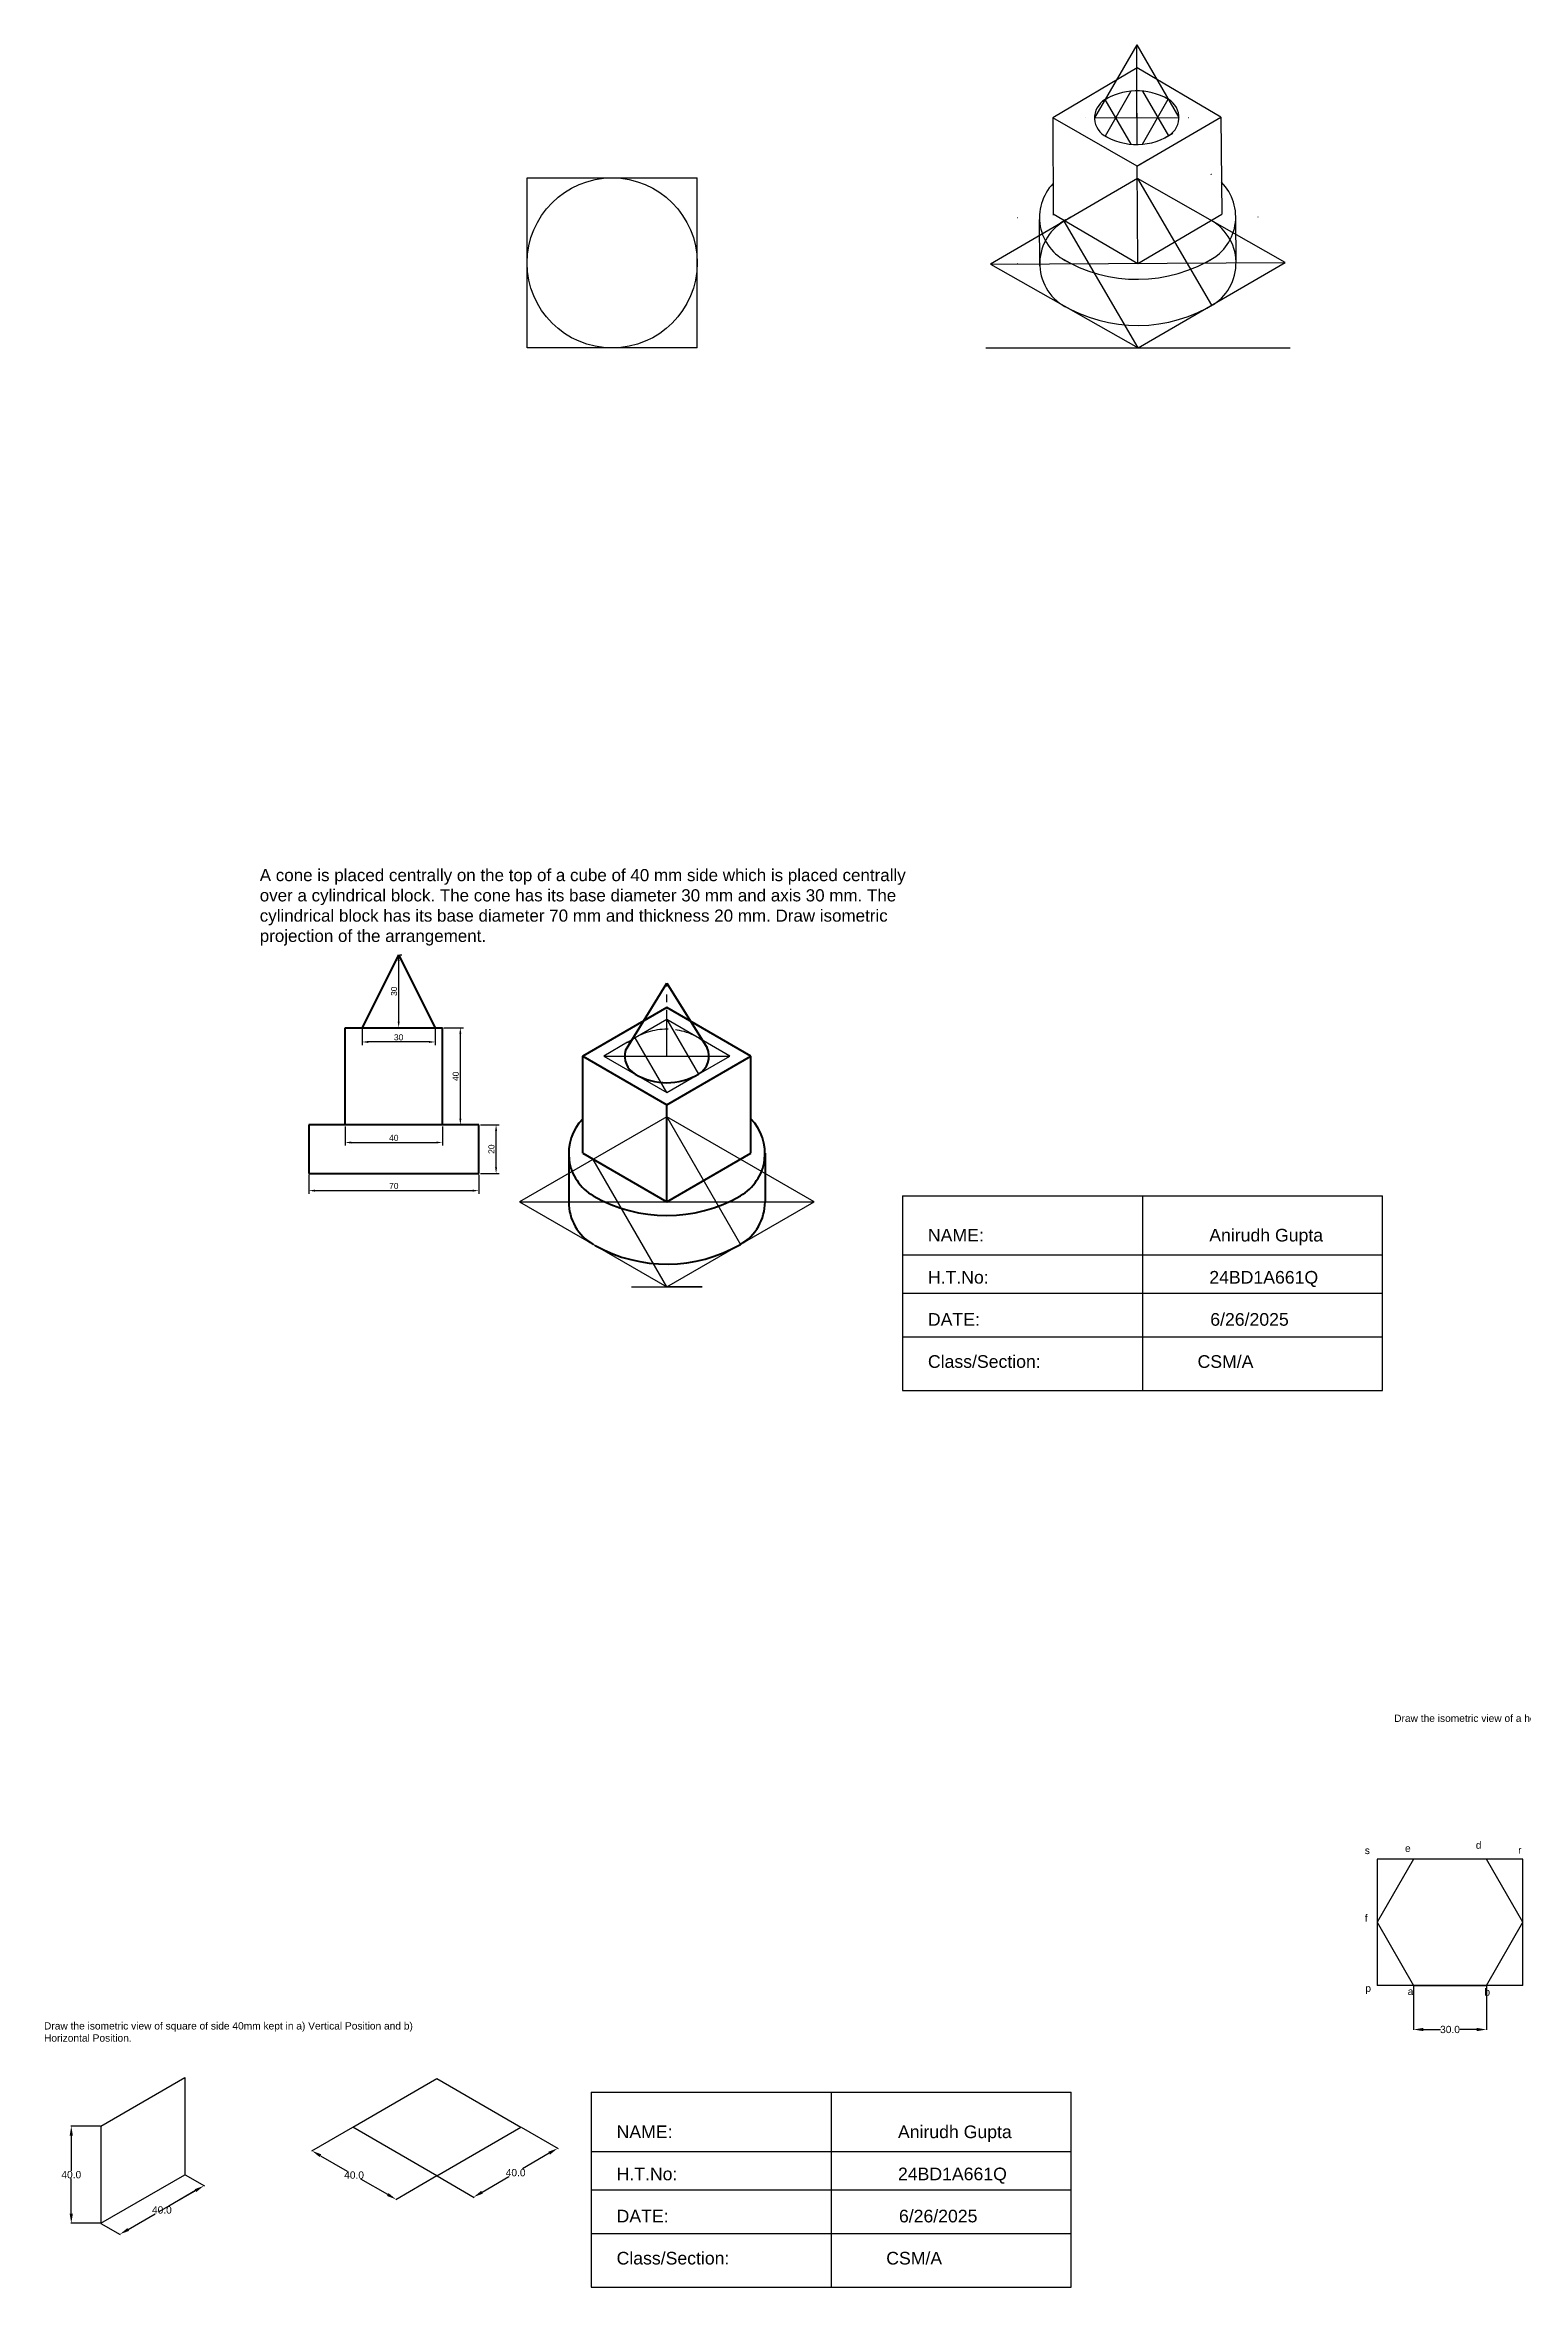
# Model space of a CAD drawing. Header units: millimetres. Extents: x 49 to 4311, y 158 to 1129.
# Drawn here: x 49 to 658, y 206 to 1129 of the extents above; entities that cross this region are included whole.
import ezdxf
from ezdxf import colors
from ezdxf.entities.mleader import LeaderData, LeaderLine
from ezdxf.math import Vec2, Vec3

# ---------------------------------------------------------------- set-up
doc = ezdxf.new("R2010")
doc.units = ezdxf.units.MM
doc.header["$MEASUREMENT"] = 0
doc.header["$PDMODE"] = 34
doc.linetypes.add('ACAD_ISO02W100', pattern=[15, 12, -3])
doc.linetypes.add('CENTER2', pattern=[28.575, 19.05, -3.175, 3.175, -3.175])
doc.styles.get("Standard").update_dxf_attribs({"font": 'arial.ttf'})
doc.dimstyles.new('ISO-25', dxfattribs={"dimtxt": 2.5, "dimasz": 2.5, "dimexe": 1.25, "dimexo": 0.625, "dimtad": 1, "dimtxsty": 'Standard', "dimcen": 2.5, "dimadec": 0, "dimazin": 0, "dimtfac": 1, "dimtmove": 0, "dimatfit": 3, "dimfxl": 1, "dimarcsym": 0})
doc.dimstyles.get("Standard").update_dxf_attribs({"dimtxt": 3, "dimasz": 4, "dimexe": 0.18, "dimexo": 0.0625, "dimgap": 0.09, "dimtad": 0, "dimtih": 1, "dimtoh": 1, "dimdec": 1, "dimzin": 0, "dimdsep": 46, "dimtxsty": 'Standard', "dimcen": 0.09, "dimclrd": 6, "dimclre": 3, "dimadec": 0, "dimazin": 0, "dimtfac": 1, "dimtdec": 1, "dimtofl": 0, "dimtmove": 0, "dimatfit": 3, "dimfxl": 1, "dimtolj": 1, "dimtzin": 0, "dimarcsym": 1})

# ---------------------------------------------------------------- blocks, each defined once
blk = doc.blocks.new('*D4')
at = {"color": 3, "lineweight": -2, "transparency": 16777216}
for p, q in [((107.12, 252.35), (115.08, 247.75)), ((72.48, 232.35), (80.44, 227.75))]:
    blk.add_line(p, q, dxfattribs=at)
at = {"color": 6, "lineweight": -2, "transparency": 16777216}
for p, q in [((111.44, 245.86), (100.39, 239.48)), ((83.72, 229.86), (94.77, 236.23))]:
    blk.add_line(p, q, dxfattribs=at)
at = {"color": 6, "transparency": 16777216}
for points in [[(111.1, 246.43), (111.77, 245.28), (114.9, 247.86)], [(83.39, 230.43), (84.06, 229.28), (80.26, 227.86)]]:
    blk.add_solid(points, dxfattribs=at)
at = {"layer": 'Defpoints', "color": 0, "transparency": 16777216}
for p in [(107.05, 252.39), (114.9, 247.86), (72.41, 232.39)]:
    blk.add_point(p, dxfattribs=at)
at = {"color": 0, "transparency": 16777216, "insert": (97.58, 237.86), "char_height": 3, "attachment_point": 5}
blk.add_mtext('\\A1;40.0', dxfattribs=at)
blk = doc.blocks.new('*D5')
at = {"color": 3, "lineweight": -2, "transparency": 16777216}
for p, q in [((72.35, 272.39), (60.1, 272.39)), ((72.35, 232.39), (60.1, 232.39))]:
    blk.add_line(p, q, dxfattribs=at)
at = {"color": 6, "lineweight": -2, "transparency": 16777216}
for p, q in [((60.28, 268.39), (60.28, 254.01)), ((60.28, 236.39), (60.28, 250.76))]:
    blk.add_line(p, q, dxfattribs=at)
at = {"color": 6, "transparency": 16777216}
for points in [[(59.61, 268.39), (60.94, 268.39), (60.28, 272.39)], [(59.61, 236.39), (60.94, 236.39), (60.28, 232.39)]]:
    blk.add_solid(points, dxfattribs=at)
at = {"layer": 'Defpoints', "color": 0, "transparency": 16777216}
for p in [(72.41, 272.39), (60.28, 232.39), (72.41, 232.39)]:
    blk.add_point(p, dxfattribs=at)
at = {"color": 0, "transparency": 16777216, "insert": (60.28, 252.39), "char_height": 3, "attachment_point": 5}
blk.add_mtext('\\A1;40.0', dxfattribs=at)
blk = doc.blocks.new('*D6')
at = {"color": 3, "lineweight": -2, "transparency": 16777216}
for p, q in [((176.09, 271.87), (159.2, 262.11)), ((210.74, 251.87), (193.84, 242.11))]:
    blk.add_line(p, q, dxfattribs=at)
at = {"color": 6, "lineweight": -2, "transparency": 16777216}
for p, q in [((162.85, 260.22), (173.89, 253.84)), ((190.56, 244.22), (179.51, 250.6))]:
    blk.add_line(p, q, dxfattribs=at)
at = {"color": 6, "transparency": 16777216}
for points in [[(163.18, 260.79), (162.51, 259.64), (159.38, 262.22)], [(190.89, 244.79), (190.23, 243.64), (194.02, 242.22)]]:
    blk.add_solid(points, dxfattribs=at)
at = {"layer": 'Defpoints', "color": 0, "transparency": 16777216}
for p in [(176.16, 271.9), (210.8, 251.9), (194.02, 242.22)]:
    blk.add_point(p, dxfattribs=at)
at = {"color": 0, "transparency": 16777216, "insert": (176.7, 252.22), "char_height": 3, "attachment_point": 5}
blk.add_mtext('\\A1;40.0', dxfattribs=at)
blk = doc.blocks.new('*D7')
at = {"color": 3, "lineweight": -2, "transparency": 16777216}
for p, q in [((245.45, 271.95), (260.69, 263.15)), ((210.86, 251.87), (226.1, 243.07))]:
    blk.add_line(p, q, dxfattribs=at)
at = {"color": 6, "lineweight": -2, "transparency": 16777216}
for p, q in [((257.05, 261.25), (246.01, 254.84)), ((229.38, 245.18), (240.42, 251.59))]:
    blk.add_line(p, q, dxfattribs=at)
at = {"color": 6, "transparency": 16777216}
for points in [[(256.72, 261.83), (257.38, 260.67), (260.51, 263.26)], [(229.04, 245.76), (229.71, 244.6), (225.92, 243.17)]]:
    blk.add_solid(points, dxfattribs=at)
at = {"layer": 'Defpoints', "color": 0, "transparency": 16777216}
for p in [(245.39, 271.99), (260.51, 263.26), (210.8, 251.9)]:
    blk.add_point(p, dxfattribs=at)
at = {"color": 0, "transparency": 16777216, "insert": (243.21, 253.22), "char_height": 3, "attachment_point": 5}
blk.add_mtext('\\A1;40.0', dxfattribs=at)
blk = doc.blocks.new('*D8')
at = {"color": 3, "lineweight": -2, "transparency": 16777216}
for p, q in [((612.87, 330.23), (612.87, 311.96)), ((642.87, 330.23), (642.87, 311.96))]:
    blk.add_line(p, q, dxfattribs=at)
at = {"color": 6, "lineweight": -2, "transparency": 16777216}
for p, q in [((616.87, 312.14), (623.89, 312.14)), ((638.87, 312.14), (631.85, 312.14))]:
    blk.add_line(p, q, dxfattribs=at)
at = {"color": 6, "transparency": 16777216}
for points in [[(616.87, 312.81), (616.87, 311.48), (612.87, 312.14)], [(638.87, 312.81), (638.87, 311.48), (642.87, 312.14)]]:
    blk.add_solid(points, dxfattribs=at)
at = {"layer": 'Defpoints', "color": 0, "transparency": 16777216}
for p in [(612.87, 330.29), (642.87, 330.29), (642.87, 312.14)]:
    blk.add_point(p, dxfattribs=at)
at = {"color": 0, "transparency": 16777216, "insert": (627.87, 312.14), "char_height": 3, "attachment_point": 5}
blk.add_mtext('\\A1;30.0', dxfattribs=at)
blk = doc.blocks.new('*D24')
at = {"color": 0, "lineweight": -2, "transparency": 16777216}
for p, q in [((180.05, 723.85), (180.05, 717.35)), ((210.05, 723.85), (210.05, 717.35)), ((207.55, 718.6), (182.55, 718.6))]:
    blk.add_line(p, q, dxfattribs=at)
at = {"color": 0, "transparency": 16777216}
for points in [[(182.55, 719.02), (182.55, 718.19), (180.05, 718.6)], [(207.55, 719.02), (207.55, 718.19), (210.05, 718.6)]]:
    blk.add_solid(points, dxfattribs=at)
at = {"layer": 'Defpoints', "color": 0, "transparency": 16777216}
for p in [(180.05, 724.48), (210.05, 724.48), (180.05, 718.6)]:
    blk.add_point(p, dxfattribs=at)
at = {"color": 0, "transparency": 16777216, "insert": (195.05, 720.5), "char_height": 2.5, "attachment_point": 5}
blk.add_mtext('30', dxfattribs=at)
blk = doc.blocks.new('*D25')
at = {"color": 0, "lineweight": -2, "transparency": 16777216}
for p, q in [((173.05, 683.85), (173.05, 675.97)), ((213.05, 683.85), (213.05, 675.97)), ((175.55, 677.22), (210.55, 677.22))]:
    blk.add_line(p, q, dxfattribs=at)
at = {"color": 0, "transparency": 16777216}
for points in [[(175.55, 677.64), (175.55, 676.8), (173.05, 677.22)], [(210.55, 677.64), (210.55, 676.8), (213.05, 677.22)]]:
    blk.add_solid(points, dxfattribs=at)
at = {"layer": 'Defpoints', "color": 0, "transparency": 16777216}
for p in [(173.05, 684.48), (213.05, 684.48), (213.05, 677.22)]:
    blk.add_point(p, dxfattribs=at)
at = {"color": 0, "transparency": 16777216, "insert": (193.05, 679.12), "char_height": 2.5, "attachment_point": 5}
blk.add_mtext('40', dxfattribs=at)
blk = doc.blocks.new('*D26')
at = {"color": 0, "lineweight": -2, "transparency": 16777216}
for p, q in [((158.05, 663.85), (158.05, 656.16)), ((160.55, 657.41), (225.55, 657.41)), ((228.05, 663.85), (228.05, 656.16))]:
    blk.add_line(p, q, dxfattribs=at)
at = {"color": 0, "transparency": 16777216}
for points in [[(160.55, 657.83), (160.55, 656.99), (158.05, 657.41)], [(225.55, 657.83), (225.55, 656.99), (228.05, 657.41)]]:
    blk.add_solid(points, dxfattribs=at)
at = {"layer": 'Defpoints', "color": 0, "transparency": 16777216}
for p in [(158.05, 664.48), (228.05, 664.48), (228.05, 657.41)]:
    blk.add_point(p, dxfattribs=at)
at = {"color": 0, "transparency": 16777216, "insert": (193.05, 659.31), "char_height": 2.5, "attachment_point": 5}
blk.add_mtext('70', dxfattribs=at)
blk = doc.blocks.new('*D27')
at = {"color": 0, "lineweight": -2, "transparency": 16777216}
for p, q in [((228.68, 684.48), (236.41, 684.48)), ((235.16, 666.98), (235.16, 681.98)), ((228.68, 664.48), (236.41, 664.48))]:
    blk.add_line(p, q, dxfattribs=at)
at = {"color": 0, "transparency": 16777216}
for points in [[(234.75, 681.98), (235.58, 681.98), (235.16, 684.48)], [(234.75, 666.98), (235.58, 666.98), (235.16, 664.48)]]:
    blk.add_solid(points, dxfattribs=at)
at = {"layer": 'Defpoints', "color": 0, "transparency": 16777216}
for p in [(228.05, 684.48), (235.16, 684.48), (228.05, 664.48)]:
    blk.add_point(p, dxfattribs=at)
at = {"color": 0, "transparency": 16777216, "insert": (233.26, 674.48), "char_height": 2.5, "attachment_point": 5, "rotation": 90}
blk.add_mtext('20', dxfattribs=at)
blk = doc.blocks.new('*D28')
at = {"color": 0, "lineweight": -2, "transparency": 16777216}
for p, q in [((213.68, 724.48), (221.7, 724.48)), ((220.45, 686.98), (220.45, 721.98)), ((213.68, 684.48), (221.7, 684.48))]:
    blk.add_line(p, q, dxfattribs=at)
at = {"color": 0, "transparency": 16777216}
for points in [[(220.03, 721.98), (220.87, 721.98), (220.45, 724.48)], [(220.03, 686.98), (220.87, 686.98), (220.45, 684.48)]]:
    blk.add_solid(points, dxfattribs=at)
at = {"layer": 'Defpoints', "color": 0, "transparency": 16777216}
for p in [(213.05, 724.48), (220.45, 724.48), (213.05, 684.48)]:
    blk.add_point(p, dxfattribs=at)
at = {"color": 0, "transparency": 16777216, "insert": (218.55, 704.48), "char_height": 2.5, "attachment_point": 5, "rotation": 90}
blk.add_mtext('40', dxfattribs=at)
blk = doc.blocks.new('*D29')
at = {"color": 0, "lineweight": -2, "transparency": 16777216}
for p, q in [((195.05, 751.98), (195.05, 726.98)), ((195.68, 754.48), (196.3, 754.48)), ((195.68, 724.48), (196.3, 724.48))]:
    blk.add_line(p, q, dxfattribs=at)
at = {"color": 0, "transparency": 16777216}
for points in [[(194.64, 751.98), (195.47, 751.98), (195.05, 754.48)], [(194.64, 726.98), (195.47, 726.98), (195.05, 724.48)]]:
    blk.add_solid(points, dxfattribs=at)
at = {"layer": 'Defpoints', "color": 0, "transparency": 16777216}
for p in [(195.05, 754.48), (195.05, 724.48), (195.05, 724.48)]:
    blk.add_point(p, dxfattribs=at)
at = {"color": 0, "transparency": 16777216, "insert": (193.15, 739.48), "char_height": 2.5, "attachment_point": 5, "rotation": 90}
blk.add_mtext('30', dxfattribs=at)

msp = doc.modelspace()

# ---------------------------------------------------------------- linework, layer by layer
for p, q in [((498.875, 1128.998), (481.542, 1098.917)), ((498.875, 1098.998), (498.875, 1128.998)), ((498.875, 1128.998), (516.262, 1099.08)), ((499.029, 1119.477), (464.314, 1098.95)), ((533.531, 1099.239), (499.029, 1119.477)), ((496.505, 1109.914), (485.898, 1091.476)), ((498.87, 1114.024), (498.936, 1087.983)), ((498.87, 1114.024), (498.875, 1114.015)), ((498.875, 1114.021), (498.87, 1114.024)), ((501.255, 1109.926), (511.923, 1091.599)), ((499.021, 1079.065), (464.314, 1098.95)), ((464.314, 1098.95), (464.512, 1058.95)), ((481.542, 1098.917), (516.262, 1099.08)), ((484.774, 1105.818), (487.036, 1107.135)), ((496.603, 1088.081), (485.86, 1106.45)), ((498.975, 1079.091), (533.531, 1099.239)), ((501.255, 1088.092), (511.885, 1106.573)), ((511.92, 1106.553), (511.766, 1106.641)), ((520.108, 1099.098), (520.209, 1099.099)), ((533.531, 1099.239), (533.895, 1059.267)), ((487.105, 1090.791), (484.969, 1092.002)), ((509.974, 1090.469), (513.788, 1092.68)), ((498.975, 1079.091), (503.295, 1081.61)), ((247.939, 1074.254), (317.939, 1074.254)), ((247.939, 1004.254), (247.939, 1074.254)), ((317.939, 1004.254), (317.939, 1074.254)), ((499.202, 1074.027), (438.726, 1038.776)), ((499.24, 1079.243), (498.975, 1079.091)), ((499.37, 1039.067), (499.021, 1079.065)), ((560.014, 1039.357), (499.202, 1074.027)), ((499.202, 1074.027), (529.732, 1021.807)), ((458.983, 1038.076), (458.872, 1057.086)), ((464.509, 1059.398), (499.37, 1039.067)), ((499.45, 1004.257), (468.964, 1056.401)), ((499.37, 1039.067), (533.895, 1059.267)), ((529.608, 1056.692), (529.608, 1056.692)), ((539.776, 1039.164), (539.665, 1058.174)), ((438.726, 1038.776), (560.014, 1039.357)), ((438.726, 1038.776), (499.45, 1004.257)), ((479.126, 1039.02), (479.097, 1038.97)), ((499.45, 1004.257), (560.014, 1039.357)), ((519.526, 1039.163), (519.555, 1039.214)), ((317.939, 1004.254), (247.939, 1004.254)), ((436.79, 1004.257), (562.11, 1004.257)), ((210.052, 724.475), (180.052, 724.475)), ((213.052, 724.475), (210.052, 724.475)), ((213.052, 724.475), (213.052, 684.475)), ((289.281, 718.456), (292.465, 720.294)), ((305.455, 727.794), (292.465, 720.294)), ((305.455, 697.794), (292.465, 720.294)), ((331.436, 712.794), (305.455, 727.794)), ((305.455, 727.794), (318.445, 705.294)), ((289.281, 718.456), (279.474, 712.794)), ((279.474, 712.794), (305.455, 697.794)), ((279.474, 712.794), (331.436, 712.794)), ((318.445, 705.294), (331.436, 712.794)), ((305.455, 697.794), (318.445, 705.294)), ((158.052, 684.475), (173.052, 684.475)), ((305.455, 687.794), (244.833, 652.794)), ((366.077, 652.794), (305.455, 687.794)), ((305.455, 687.794), (335.766, 635.294)), ((305.455, 617.794), (275.144, 670.294)), ((305.455, 652.794), (305.455, 672.794)), ((402.406, 655.337), (402.406, 575.149)), ((402.406, 655.337), (600.074, 655.337)), ((501.24, 655.337), (501.24, 575.149)), ((600.074, 575.149), (600.074, 655.337)), ((244.833, 652.794), (305.455, 617.794)), ((244.833, 652.794), (366.077, 652.794)), ((305.455, 617.794), (366.077, 652.794)), ((402.406, 630.981), (600.074, 630.981)), ((290.935, 617.794), (319.975, 617.794)), ((319.975, 617.794), (305.455, 617.794)), ((402.406, 615.243), (600.074, 615.243)), ((402.406, 597.257), (600.074, 597.257)), ((402.406, 575.149), (600.074, 575.149)), ((597.87, 382.254), (597.87, 330.292)), ((657.87, 382.254), (597.87, 382.254)), ((657.87, 330.292), (657.87, 382.254)), ((657.87, 330.292), (597.87, 330.292)), ((72.413, 272.386), (107.054, 292.386)), ((107.054, 292.386), (107.054, 252.386)), ((176.157, 271.902), (210.748, 291.988)), ((210.748, 291.988), (245.389, 271.988)), ((274.245, 286.292), (274.245, 206.104)), ((274.245, 286.292), (471.913, 286.292)), ((373.079, 286.292), (373.079, 206.104)), ((471.913, 206.104), (471.913, 286.292)), ((72.413, 272.386), (72.413, 232.386)), ((210.798, 251.902), (176.157, 271.902)), ((210.798, 251.902), (245.389, 271.988)), ((274.245, 261.936), (471.913, 261.936)), ((72.413, 232.386), (107.054, 252.386)), ((274.245, 246.198), (471.913, 246.198)), ((274.245, 228.212), (471.913, 228.212)), ((274.245, 206.104), (471.913, 206.104))]:
    msp.add_line(p, q)
at = {"lineweight": 50}
for p, q in [((195.052, 754.475), (180.052, 724.475)), ((195.052, 754.475), (210.052, 724.475)), ((173.052, 684.475), (173.052, 724.475)), ((173.052, 724.475), (213.052, 724.475)), ((213.052, 684.475), (213.052, 724.475)), ((158.052, 684.475), (158.052, 664.475)), ((228.052, 684.475), (158.052, 684.475)), ((228.052, 664.475), (228.052, 684.475)), ((158.052, 664.475), (228.052, 664.475))]:
    msp.add_line(p, q, dxfattribs=at)
at = {"lineweight": 60}
for p, q in [((288.445, 715.09), (305.455, 742.794)), ((305.455, 742.794), (322.069, 716.221))]:
    msp.add_line(p, q, dxfattribs=at)
at = {"linetype": 'CENTER2'}
msp.add_line((305.455, 712.794), (305.455, 742.794), dxfattribs=at)
at = {"lineweight": 70}
for p, q in [((270.814, 672.794), (270.814, 712.794)), ((340.096, 672.794), (340.096, 712.794)), ((305.455, 652.794), (305.455, 692.794)), ((265.041, 672.794), (265.041, 652.794)), ((270.814, 672.794), (305.455, 652.794)), ((305.455, 652.794), (340.096, 672.794)), ((345.87, 672.794), (345.87, 652.794))]:
    msp.add_line(p, q, dxfattribs=at)
msp.add_lwpolyline([(340.096, 712.794), (305.455, 732.794), (270.814, 712.794), (305.455, 692.794)], close=True, dxfattribs=at)
for points in [[(270.814, 686.936, 0.4899778), (275.144, 655.294, 0.2680811), (335.77, 655.287)], [(335.766, 655.294, 0.4899778), (340.096, 686.936, 0.4899778)]]:
    msp.add_lwpolyline(points, format="xyb", dxfattribs=at)
msp.add_lwpolyline([(612.87, 330.292), (642.87, 330.292), (657.87, 356.273), (642.87, 382.254), (612.87, 382.254), (597.87, 356.273)], close=True)
msp.add_circle((282.939, 1039.254), 35)
for centre, radius, start, end in [((498.945, 1084.076), 25.952, 59.97816, 123.098128), ((498.945, 1084.076), 25.952, 145.11585, 145.17149), ((498.869, 1114.023), 26.04, 215.451993, 215.507501), ((490.202, 1098.957), 8.66, 120.092624, 245.101698), ((507.592, 1099.039), 8.671, 293.285026, 60.320925), ((498.869, 1114.023), 26.04, 324.839774, 325.03246), ((498.869, 1114.023), 26.04, 237.739245, 304.954719), ((479.044, 1057.98), 20.192, 136.293857, 244.836439), ((519.473, 1058.174), 20.192, 294.780532, 44.90505), ((499.339, 1023.267), 60.489, 59.854078, 60.193152), ((519.473, 1058.174), 20.192, 59.515727, 60.531504), ((499.487, 1023.165), 60.489, 145.027472, 145.141553), ((499.239, 1092.935), 60.533, 215.438698, 215.552741), ((479.155, 1038.97), 20.192, 120.237121, 244.836439), ((499.45, 1004.257), 60.489, 117.176527, 123.297715), ((519.584, 1039.164), 20.192, 294.780532, 60.531504), ((499.45, 1004.257), 60.489, 59.854078, 60.312246), ((499.487, 1023.165), 60.489, 35.380027, 35.407814), ((499.239, 1092.935), 60.533, 324.968801, 324.996626), ((499.45, 1004.257), 60.489, 145.027472, 145.141553), ((499.202, 1074.027), 60.533, 215.438698, 215.552741), ((499.091, 1093.036), 60.533, 238.704617, 302.272988), ((499.45, 1004.257), 60.489, 35.380027, 35.407814), ((499.202, 1074.027), 60.533, 324.968801, 324.996626), ((499.202, 1074.027), 60.533, 238.704617, 302.272988), ((314.115, 712.794), 8.66, 23.311477, 60)]:
    msp.add_arc(centre, radius, start, end)
at = {"linetype": 'ACAD_ISO02W100'}
msp.add_arc((305.455, 697.794), 26.054, 55.717197, 128.054522, dxfattribs=at)
at = {"lineweight": 60}
for centre, radius, start, end in [((296.795, 712.794), 8.66, 164.623535, 240), ((314.115, 712.794), 8.66, 300, 23.311477), ((305.455, 727.794), 25.981, 240, 300)]:
    msp.add_arc(centre, radius, start, end, dxfattribs=at)
at = {"lineweight": 70}
for centre, radius, start, end in [((285.248, 652.794), 20.207, 180, 240), ((325.662, 652.794), 20.207, 300, 0), ((305.455, 687.794), 60.63, 240.938146, 300)]:
    msp.add_arc(centre, radius, start, end, dxfattribs=at)

# ---------------------------------------------------------------- texts
for s, p in [('d', (638.492, 386.542)), ('s', (592.793, 384.337)), ('e', (609.35, 385.219)), ('r', (655.933, 384.557)), ('f', (592.793, 356.542)), ('p', (593.013, 327.645)), ('a', (610.454, 326.322)), ('b', (642.025, 326.101))]:
    msp.add_text(s, height=3).set_placement(p)
at = {"attachment_point": 1}
for s, width, gutter_width, insert, char_height in [('A cone is placed centrally on the top of a cube of 40 mm side which is placed centrally \\Pover a cylindrical block. The cone has its base diameter 30 mm and axis 30 mm. The cylindrical block has its base diameter 70 mm and thickness 20 mm. Draw isometric projection of the arrangement.', 283.71639, 15, (137.867, 789.786), 5), ('NAME:                                              Anirudh Gupta\\P\\PH.T.No:                                             24BD1A661Q\\P\\PDATE:                                               6/26/2025\\P\\PClass/Section:                                CSM/A', 175.89946, 12.5, (412.935, 641.684), 5.2), ('Draw the isometric view of a hexagon of side 30mm whose surface is parallel to HP and side is parallel to V.P', 381.22339, 15, (604.884, 441.748), 3), ('Draw the isometric view of square of side 40mm kept in a) Vertical Position and b) Horizontal Position.', 170.2562, 1, (49.049, 315.149), 3), ('NAME:                                              Anirudh Gupta\\P\\PH.T.No:                                             24BD1A661Q\\P\\PDATE:                                               6/26/2025\\P\\PClass/Section:                                CSM/A', 175.89946, 12.5, (284.774, 272.639), 5.2)]:
    msp.add_mtext_dynamic_manual_height_columns(s, width=width, gutter_width=gutter_width, heights=[0], dxfattribs=dict(at, insert=insert, char_height=char_height))

# ---------------------------------------------------------------- dimensions: what is measured, and where the dimension line sits
for base, p1, p2, dimstyle, picture, middle in [((195.052, 724.475), (195.052, 754.475), (195.052, 724.475), 'ISO-25', '*D29', (193.15, 739.475)), ((220.449, 724.475), (213.052, 684.475), (213.052, 724.475), 'ISO-25', '*D28', (218.547, 704.475)), ((235.165, 684.475), (228.052, 664.475), (228.052, 684.475), 'ISO-25', '*D27', (233.264, 674.475)), ((60.276, 232.386), (72.413, 272.386), (72.413, 232.386), 'Standard', '*D5', (60.276, 252.386))]:
    dim = msp.add_linear_dim(base=base, p1=p1, p2=p2, angle=90, dimstyle=dimstyle)
    dim.commit()
    dim.dimension.update_dxf_attribs({"geometry": picture, "text_midpoint": middle})
for base, p1, p2, dimstyle, picture, middle in [((180.052, 718.602), (210.052, 724.475), (180.052, 724.475), 'ISO-25', '*D24', (195.052, 720.505)), ((213.052, 677.219), (173.052, 684.475), (213.052, 684.475), 'ISO-25', '*D25', (193.052, 679.12)), ((228.052, 657.409), (158.052, 664.475), (228.052, 664.475), 'ISO-25', '*D26', (193.052, 659.311)), ((642.87, 312.143), (612.87, 330.292), (642.87, 330.292), 'Standard', '*D8', (627.87, 312.143))]:
    dim = msp.add_linear_dim(base=base, p1=p1, p2=p2, dimstyle=dimstyle)
    dim.commit()
    dim.dimension.update_dxf_attribs({"geometry": picture, "text_midpoint": middle})
for p1, p2, distance, picture, middle in [((176.157, 271.902), (210.798, 251.902), -16.774, '*D6', (176.703, 252.217)), ((210.798, 251.902), (245.389, 271.988), -15.141, '*D7', (243.213, 253.215)), ((72.413, 232.386), (107.054, 252.386), -7.847, '*D4', (97.58, 237.855))]:
    dim = msp.add_aligned_dim(p1=p1, p2=p2, distance=distance, dimstyle='Standard')
    dim.commit()
    dim.dimension.update_dxf_attribs({"geometry": picture, "text_midpoint": middle})

# ---------------------------------------------------------------- leaders
ml = msp.add_multileader_mtext('Standard')
ml.set_content('', color=256)
ml.set_leader_properties()
ml.build(insert=Vec2(0, 0))
ml.multileader.update_dxf_attribs({"dogleg_length": 0.36, "arrow_head_size": 0.18})
ctx = ml.context
ctx.base_point, ctx.char_height, ctx.arrow_head_size, ctx.landing_gap_size, ctx.plane_origin = Vec3(111.337, 245.59), 0.18, 0.18, 0.09, Vec3(96.31, 237.122)
notes = []
notes.append((ctx, [(0, (1, 1, 0), (110.977, 245.59), (1, 0), 0.36, [(0, [(96.31, 237.122)], 0, [])])]))
ctx.mtext.insert, ctx.mtext.flow_direction = Vec3(111.427, 245.68), 5
for ctx, leaders in notes:
    for number, flags, end, landing, length, lines in leaders:
        leader = LeaderData()
        leader.index, (leader.has_last_leader_line, leader.has_dogleg_vector, leader.attachment_direction) = number, flags
        leader.last_leader_point, leader.dogleg_vector, leader.dogleg_length = Vec3(end), Vec3(landing), length
        for number, points, colour, breaks in lines:
            line = LeaderLine()
            line.index, line.vertices, line.color, line.breaks = number, Vec3.list(points), colors.encode_raw_color(colour), breaks
            leader.lines.append(line)
        ctx.leaders.append(leader)

doc.saveas('drawing.dxf')
